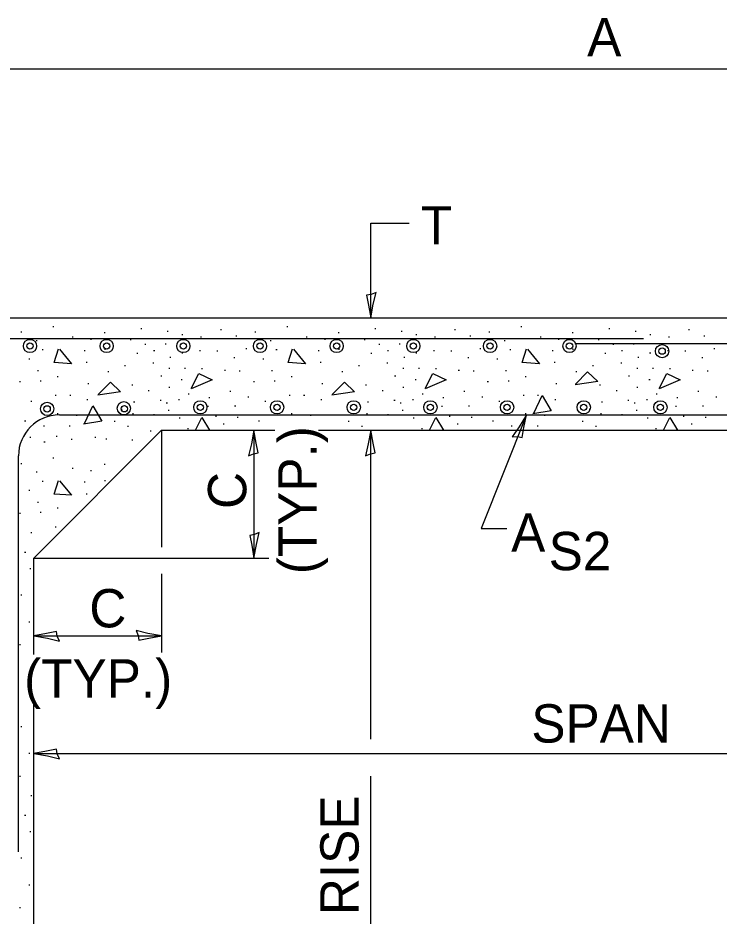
# Model space of a CAD drawing. Extents: x 43425 to 44105, y 33309 to 33761.
# Drawn here: x 43666.7 to 43710.6, y 33491.3 to 33547.5 of the extents above; entities that cross this region are included whole.
import ezdxf

# ---------------------------------------------------------------- set-up
doc = ezdxf.new("R2010")
doc.units = 0
doc.layers.add('Level 59', color=7, linetype='Continuous')
doc.layers.add('Level 60', color=7, linetype='Continuous')

msp = doc.modelspace()

# ---------------------------------------------------------------- linework, layer by layer
at = {"layer": 'Level 59'}
for p, q in [((43660.621, 33544.329), (43747.021, 33544.329)), ((43688.758, 33528.72), (43688.758, 33534.663)), ((43688.758, 33534.663), (43691.154, 33534.663)), ((43698.509, 33522.64), (43695.665, 33515.529)), ((43675.661, 33521.68), (43675.661, 33514.365)), ((43681.443, 33521.68), (43681.443, 33513.68)), ((43688.758, 33502.341), (43688.758, 33521.68)), ((43695.665, 33515.529), (43697.264, 33515.529)), ((43667.661, 33513.68), (43682.367, 33513.68)), ((43675.661, 33512.684), (43675.661, 33507.771)), ((43667.661, 33508.805), (43675.661, 33508.805)), ((43667.661, 33501.436), (43739.981, 33501.436)), ((43688.758, 33473.36), (43688.758, 33500.014))]:
    msp.add_line(p, q, dxfattribs=at)
for points in [[(43689.093, 33530.32), (43688.785, 33530.19), (43688.49, 33530.139), (43688.619, 33529.52), (43688.758, 33528.72), (43688.913, 33529.574)], [(43697.605, 33521.279), (43697.939, 33521.286), (43698.231, 33521.223), (43698.341, 33521.846), (43698.509, 33522.64), (43698.048, 33521.905)], [(43681.108, 33520.081), (43681.416, 33520.211), (43681.711, 33520.261), (43681.581, 33520.88), (43681.443, 33521.68), (43681.288, 33520.827)], [(43688.423, 33520.081), (43688.731, 33520.211), (43689.025, 33520.261), (43688.896, 33520.88), (43688.758, 33521.68), (43688.603, 33520.827)], [(43681.778, 33515.28), (43681.47, 33515.15), (43681.175, 33515.099), (43681.305, 33514.48), (43681.443, 33513.68), (43681.598, 33514.534)], [(43669.261, 33508.471), (43669.131, 33508.778), (43669.081, 33509.073), (43668.461, 33508.944), (43667.661, 33508.805), (43668.515, 33508.65)], [(43674.062, 33509.14), (43674.192, 33508.833), (43674.242, 33508.538), (43674.861, 33508.667), (43675.661, 33508.805), (43674.808, 33508.961)], [(43669.261, 33501.101), (43669.131, 33501.409), (43669.081, 33501.703), (43668.461, 33501.574), (43667.661, 33501.436), (43668.515, 33501.281)]]:
    msp.add_lwpolyline(points, close=True, dxfattribs=at)
at = {"layer": 'Level 60'}
for p, q in [((43662.221, 33528.72), (43745.421, 33528.72)), ((43668.849, 33528.183), (43668.913, 33528.183)), ((43683.496, 33528.183), (43683.56, 33528.183)), ((43698.144, 33528.183), (43698.208, 33528.183)), ((43666.853, 33527.839), (43666.917, 33527.839)), ((43670.059, 33527.536), (43670.123, 33527.536)), ((43672.068, 33527.798), (43672.132, 33527.798)), ((43674.365, 33528.059), (43674.429, 33528.059)), ((43676.012, 33527.894), (43676.076, 33527.894)), ((43676.933, 33527.674), (43676.997, 33527.674)), ((43678.103, 33527.536), (43678.167, 33527.536)), ((43679.355, 33528.004), (43679.419, 33528.004)), ((43680.304, 33527.591), (43680.368, 33527.591)), ((43681.501, 33527.839), (43681.565, 33527.839)), ((43684.707, 33527.536), (43684.771, 33527.536)), ((43686.715, 33527.798), (43686.779, 33527.798)), ((43689.013, 33528.059), (43689.077, 33528.059)), ((43690.659, 33527.894), (43690.723, 33527.894)), ((43691.581, 33527.674), (43691.645, 33527.674)), ((43692.751, 33527.536), (43692.815, 33527.536)), ((43694.003, 33528.004), (43694.067, 33528.004)), ((43694.952, 33527.591), (43695.016, 33527.591)), ((43696.149, 33527.839), (43696.213, 33527.839)), ((43699.354, 33527.536), (43699.418, 33527.536)), ((43701.363, 33527.798), (43701.427, 33527.798)), ((43703.661, 33528.059), (43703.725, 33528.059)), ((43705.307, 33527.894), (43705.371, 33527.894)), ((43706.229, 33527.674), (43706.293, 33527.674)), ((43707.398, 33527.536), (43707.462, 33527.536)), ((43708.65, 33528.004), (43708.714, 33528.004)), ((43709.599, 33527.591), (43709.663, 33527.591)), ((43662.751, 33527.44), (43705.822, 33527.44)), ((43667.803, 33527.316), (43667.867, 33527.316)), ((43671.201, 33527.399), (43671.265, 33527.399)), ((43673.691, 33527.371), (43673.755, 33527.371)), ((43674.613, 33527.068), (43674.677, 33527.068)), ((43675.893, 33527.096), (43675.957, 33527.096)), ((43682.45, 33527.316), (43682.514, 33527.316)), ((43685.849, 33527.399), (43685.913, 33527.399)), ((43688.339, 33527.371), (43688.403, 33527.371)), ((43689.261, 33527.068), (43689.325, 33527.068)), ((43690.54, 33527.096), (43690.604, 33527.096)), ((43697.098, 33527.316), (43697.162, 33527.316)), ((43700.497, 33527.399), (43700.561, 33527.399)), ((43701.538, 33527.12), (43744.758, 33527.12)), ((43702.987, 33527.371), (43703.051, 33527.371)), ((43703.908, 33527.068), (43703.972, 33527.068)), ((43705.188, 33527.096), (43705.252, 33527.096)), ((43668.174, 33526.738), (43668.238, 33526.738)), ((43670.816, 33526.683), (43670.88, 33526.683)), ((43672.095, 33526.766), (43672.159, 33526.766)), ((43674.118, 33526.518), (43674.182, 33526.518)), ((43675.163, 33526.683), (43675.227, 33526.683)), ((43676.92, 33526.532), (43676.984, 33526.532)), ((43678.034, 33526.683), (43678.098, 33526.683)), ((43679.121, 33526.655), (43679.185, 33526.655)), ((43680.937, 33526.807), (43681.001, 33526.807)), ((43682.822, 33526.738), (43682.886, 33526.738)), ((43685.463, 33526.683), (43685.527, 33526.683)), ((43686.743, 33526.766), (43686.807, 33526.766)), ((43688.765, 33526.518), (43688.829, 33526.518)), ((43689.811, 33526.683), (43689.875, 33526.683)), ((43691.567, 33526.532), (43691.631, 33526.532)), ((43692.682, 33526.683), (43692.746, 33526.683)), ((43693.769, 33526.655), (43693.833, 33526.655)), ((43695.585, 33526.807), (43695.649, 33526.807)), ((43697.469, 33526.738), (43697.533, 33526.738)), ((43700.111, 33526.683), (43700.175, 33526.683)), ((43701.391, 33526.766), (43701.455, 33526.766)), ((43703.413, 33526.518), (43703.477, 33526.518)), ((43704.459, 33526.683), (43704.523, 33526.683)), ((43706.215, 33526.532), (43706.279, 33526.532)), ((43707.329, 33526.683), (43707.393, 33526.683)), ((43708.417, 33526.655), (43708.481, 33526.655)), ((43710.233, 33526.807), (43710.297, 33526.807)), ((43667.349, 33526.161), (43667.413, 33526.161)), ((43670.94, 33525.94), (43671.004, 33525.94)), ((43675.108, 33525.899), (43675.172, 33525.899)), ((43676.177, 33526.27), (43676.241, 33526.27)), ((43680.18, 33526.243), (43680.244, 33526.243)), ((43681.996, 33526.161), (43682.06, 33526.161)), ((43685.587, 33525.94), (43685.651, 33525.94)), ((43689.756, 33525.899), (43689.82, 33525.899)), ((43690.825, 33526.27), (43690.889, 33526.27)), ((43694.828, 33526.243), (43694.892, 33526.243)), ((43696.644, 33526.161), (43696.708, 33526.161)), ((43700.235, 33525.94), (43700.299, 33525.94)), ((43704.404, 33525.899), (43704.468, 33525.899)), ((43705.472, 33526.27), (43705.536, 33526.27)), ((43709.476, 33526.243), (43709.54, 33526.243)), ((43667.899, 33525.417), (43667.963, 33525.417)), ((43672.301, 33525.363), (43672.365, 33525.363)), ((43673.347, 33525.748), (43673.411, 33525.748)), ((43676.108, 33525.583), (43676.172, 33525.583)), ((43677.099, 33525.583), (43677.163, 33525.583)), ((43678.158, 33525.555), (43678.222, 33525.555)), ((43679.589, 33525.445), (43679.653, 33525.445)), ((43680.511, 33525.404), (43680.575, 33525.404)), ((43682.547, 33525.417), (43682.611, 33525.417)), ((43686.949, 33525.363), (43687.013, 33525.363)), ((43687.995, 33525.748), (43688.059, 33525.748)), ((43690.756, 33525.583), (43690.82, 33525.583)), ((43691.746, 33525.583), (43691.81, 33525.583)), ((43692.805, 33525.555), (43692.869, 33525.555)), ((43694.237, 33525.445), (43694.301, 33525.445)), ((43695.158, 33525.404), (43695.222, 33525.404)), ((43697.194, 33525.417), (43697.258, 33525.417)), ((43701.597, 33525.363), (43701.661, 33525.363)), ((43702.643, 33525.748), (43702.707, 33525.748)), ((43705.403, 33525.583), (43705.467, 33525.583)), ((43706.394, 33525.583), (43706.458, 33525.583)), ((43707.453, 33525.555), (43707.517, 33525.555)), ((43708.884, 33525.445), (43708.948, 33525.445)), ((43709.806, 33525.404), (43709.87, 33525.404)), ((43666.757, 33524.729), (43666.821, 33524.729)), ((43668.064, 33524.785), (43668.128, 33524.785)), ((43669.124, 33525.06), (43669.188, 33525.06)), ((43675.604, 33525.087), (43675.668, 33525.087)), ((43676.879, 33524.867), (43676.943, 33524.867)), ((43681.405, 33524.729), (43681.469, 33524.729)), ((43682.712, 33524.785), (43682.776, 33524.785)), ((43683.771, 33525.06), (43683.835, 33525.06)), ((43690.251, 33525.087), (43690.315, 33525.087)), ((43691.526, 33524.867), (43691.59, 33524.867)), ((43696.053, 33524.729), (43696.117, 33524.729)), ((43697.359, 33524.785), (43697.423, 33524.785)), ((43698.419, 33525.06), (43698.483, 33525.06)), ((43704.899, 33525.087), (43704.963, 33525.087)), ((43706.174, 33524.867), (43706.238, 33524.867)), ((43671.05, 33524.619), (43671.114, 33524.619)), ((43673.788, 33524.537), (43673.852, 33524.537)), ((43674.819, 33524.179), (43674.883, 33524.179)), ((43676.108, 33524.385), (43676.172, 33524.385)), ((43685.697, 33524.619), (43685.761, 33524.619)), ((43688.435, 33524.537), (43688.499, 33524.537)), ((43689.467, 33524.179), (43689.531, 33524.179)), ((43690.756, 33524.385), (43690.82, 33524.385)), ((43700.345, 33524.619), (43700.409, 33524.619)), ((43703.083, 33524.537), (43703.147, 33524.537)), ((43704.115, 33524.179), (43704.179, 33524.179)), ((43705.403, 33524.385), (43705.467, 33524.385)), ((43669, 33523.877), (43669.064, 33523.877)), ((43669.908, 33523.877), (43669.972, 33523.877)), ((43670.981, 33523.601), (43671.045, 33523.601)), ((43676.713, 33523.601), (43676.777, 33523.601)), ((43677.333, 33523.959), (43677.397, 33523.959)), ((43678.612, 33523.725), (43678.676, 33523.725)), ((43679.933, 33524.124), (43679.997, 33524.124)), ((43681.061, 33523.767), (43681.125, 33523.767)), ((43683.647, 33523.877), (43683.711, 33523.877)), ((43684.555, 33523.877), (43684.619, 33523.877)), ((43685.629, 33523.601), (43685.693, 33523.601)), ((43691.361, 33523.601), (43691.425, 33523.601)), ((43691.98, 33523.959), (43692.044, 33523.959)), ((43693.26, 33523.725), (43693.324, 33523.725)), ((43694.58, 33524.124), (43694.644, 33524.124)), ((43695.709, 33523.767), (43695.773, 33523.767)), ((43698.295, 33523.877), (43698.359, 33523.877)), ((43699.203, 33523.877), (43699.267, 33523.877)), ((43700.276, 33523.601), (43700.34, 33523.601)), ((43706.009, 33523.601), (43706.073, 33523.601)), ((43706.628, 33523.959), (43706.692, 33523.959)), ((43707.907, 33523.725), (43707.971, 33523.725)), ((43709.228, 33524.124), (43709.292, 33524.124)), ((43710.356, 33523.767), (43710.42, 33523.767)), ((43667.473, 33523.505), (43667.537, 33523.505)), ((43673.911, 33523.464), (43673.975, 33523.464)), ((43675.562, 33523.574), (43675.626, 33523.574)), ((43675.957, 33523.409), (43676.021, 33523.409)), ((43678.543, 33523.193), (43678.607, 33523.193)), ((43680.235, 33523.216), (43680.299, 33523.216)), ((43682.12, 33523.505), (43682.184, 33523.505)), ((43688.559, 33523.464), (43688.623, 33523.464)), ((43690.21, 33523.574), (43690.274, 33523.574)), ((43690.604, 33523.409), (43690.668, 33523.409)), ((43693.191, 33523.193), (43693.255, 33523.193)), ((43694.883, 33523.216), (43694.947, 33523.216)), ((43696.768, 33523.505), (43696.832, 33523.505)), ((43703.207, 33523.464), (43703.271, 33523.464)), ((43704.858, 33523.574), (43704.922, 33523.574)), ((43705.252, 33523.409), (43705.316, 33523.409)), ((43707.839, 33523.193), (43707.903, 33523.193)), ((43709.531, 33523.216), (43709.595, 33523.216)), ((43669.123, 33522.739), (43669.187, 33522.739)), ((43669.261, 33522.64), (43738.381, 33522.64)), ((43670.321, 33522.629), (43670.385, 33522.629)), ((43673.127, 33523.001), (43673.191, 33523.001)), ((43673.843, 33522.739), (43673.907, 33522.739)), ((43675.149, 33522.671), (43675.213, 33522.671)), ((43676.067, 33522.946), (43676.131, 33522.946)), ((43676.769, 33522.464), (43676.833, 33522.464)), ((43679.025, 33522.574), (43679.089, 33522.574)), ((43680.387, 33522.505), (43680.451, 33522.505)), ((43683.771, 33522.739), (43683.835, 33522.739)), ((43684.968, 33522.629), (43685.032, 33522.629)), ((43687.775, 33523.001), (43687.839, 33523.001)), ((43688.49, 33522.739), (43688.554, 33522.739)), ((43689.797, 33522.671), (43689.861, 33522.671)), ((43690.714, 33522.946), (43690.778, 33522.946)), ((43691.416, 33522.464), (43691.48, 33522.464)), ((43693.673, 33522.574), (43693.737, 33522.574)), ((43695.034, 33522.505), (43695.098, 33522.505)), ((43698.419, 33522.739), (43698.483, 33522.739)), ((43699.616, 33522.629), (43699.68, 33522.629)), ((43702.423, 33523.001), (43702.487, 33523.001)), ((43703.138, 33522.739), (43703.202, 33522.739)), ((43704.445, 33522.671), (43704.509, 33522.671)), ((43705.362, 33522.946), (43705.426, 33522.946)), ((43706.064, 33522.464), (43706.128, 33522.464)), ((43708.32, 33522.574), (43708.384, 33522.574)), ((43709.682, 33522.505), (43709.746, 33522.505)), ((43667.087, 33522.272), (43667.151, 33522.272)), ((43668.257, 33521.969), (43668.321, 33521.969)), ((43669.88, 33521.969), (43669.944, 33521.969)), ((43672.687, 33522.244), (43672.751, 33522.244)), ((43673.526, 33521.942), (43673.59, 33521.942)), ((43679.52, 33522.079), (43679.584, 33522.079)), ((43681.735, 33522.272), (43681.799, 33522.272)), ((43687.335, 33522.244), (43687.399, 33522.244)), ((43688.174, 33521.942), (43688.238, 33521.942)), ((43694.168, 33522.079), (43694.232, 33522.079)), ((43696.383, 33522.272), (43696.447, 33522.272)), ((43697.552, 33521.969), (43697.616, 33521.969)), ((43699.175, 33521.969), (43699.239, 33521.969)), ((43701.982, 33522.244), (43702.046, 33522.244)), ((43702.821, 33521.942), (43702.885, 33521.942)), ((43708.815, 33522.079), (43708.879, 33522.079)), ((43667.661, 33513.68), (43675.661, 33521.68)), ((43674.943, 33521.639), (43675.007, 33521.639)), ((43675.661, 33521.68), (43682.747, 33521.68)), ((43677.291, 33521.79), (43677.355, 33521.79)), ((43685.492, 33521.68), (43731.981, 33521.68)), ((43691.939, 33521.79), (43692.003, 33521.79)), ((43706.586, 33521.79), (43706.65, 33521.79)), ((43667.404, 33521.254), (43667.468, 33521.254)), ((43668.298, 33520.951), (43668.362, 33520.951)), ((43669.055, 33521.309), (43669.119, 33521.309)), ((43670.004, 33521.13), (43670.068, 33521.13)), ((43671.476, 33521.254), (43671.54, 33521.254)), ((43672.178, 33521.143), (43672.242, 33521.143)), ((43673.787, 33521.089), (43673.851, 33521.089)), ((43666.701, 33495.281), (43666.701, 33520.08)), ((43668.849, 33519.947), (43668.913, 33519.947)), ((43666.853, 33519.603), (43666.917, 33519.603)), ((43667.803, 33519.08), (43667.867, 33519.08)), ((43670.059, 33519.3), (43670.123, 33519.3)), ((43671.201, 33519.163), (43671.265, 33519.163)), ((43672.068, 33519.561), (43672.132, 33519.561)), ((43672.095, 33518.529), (43672.159, 33518.529)), ((43668.174, 33518.502), (43668.238, 33518.502)), ((43670.816, 33518.447), (43670.88, 33518.447)), ((43667.349, 33517.924), (43667.413, 33517.924)), ((43670.94, 33517.704), (43671.004, 33517.704)), ((43667.899, 33517.181), (43667.963, 33517.181)), ((43666.757, 33516.493), (43666.821, 33516.493)), ((43668.064, 33516.548), (43668.128, 33516.548)), ((43669.124, 33516.823), (43669.188, 33516.823)), ((43667.473, 33515.269), (43667.537, 33515.269)), ((43669, 33515.641), (43669.064, 33515.641)), ((43667.087, 33514.036), (43667.151, 33514.036)), ((43667.661, 33507.633), (43667.661, 33513.68)), ((43667.404, 33513.017), (43667.468, 33513.017)), ((43666.853, 33511.367), (43666.917, 33511.367)), ((43667.349, 33509.688), (43667.413, 33509.688)), ((43666.757, 33508.257), (43666.821, 33508.257)), ((43667.661, 33481.36), (43667.661, 33504.706)), ((43666.853, 33503.131), (43666.917, 33503.131)), ((43667.349, 33501.452), (43667.413, 33501.452)), ((43666.757, 33500.021), (43666.821, 33500.021)), ((43667.473, 33498.797), (43667.537, 33498.797)), ((43667.087, 33497.563), (43667.151, 33497.563)), ((43667.404, 33496.545), (43667.468, 33496.545)), ((43666.853, 33494.894), (43666.917, 33494.894)), ((43667.349, 33493.216), (43667.413, 33493.216)), ((43666.757, 33491.785), (43666.821, 33491.785))]:
    msp.add_line(p, q, dxfattribs=at)
for points in [[(43669.267, 33526.757), (43670.02, 33525.844), (43668.931, 33525.924), (43669.203, 33526.774)], [(43683.915, 33526.757), (43684.668, 33525.844), (43683.578, 33525.924), (43683.851, 33526.774)], [(43698.562, 33526.757), (43699.316, 33525.844), (43698.226, 33525.924), (43698.498, 33526.774)], [(43701.564, 33524.569), (43702.333, 33525.338), (43702.974, 33524.745), (43701.55, 33524.536)], [(43677.522, 33524.29), (43677.986, 33525.235), (43678.836, 33524.835), (43677.511, 33524.27)], [(43692.169, 33524.29), (43692.634, 33525.235), (43693.483, 33524.835), (43692.159, 33524.27)], [(43706.817, 33524.29), (43707.282, 33525.235), (43708.131, 33524.835), (43706.807, 33524.27)], [(43671.687, 33523.921), (43672.456, 33524.691), (43673.097, 33524.098), (43671.673, 33523.889)], [(43686.334, 33523.921), (43687.103, 33524.691), (43687.745, 33524.098), (43686.321, 33523.889)], [(43698.969, 33522.757), (43699.481, 33523.863), (43700.058, 33522.901), (43698.905, 33522.709)], [(43670.837, 33522.111), (43671.35, 33523.216), (43671.927, 33522.255), (43670.773, 33522.062)], [(43677.793, 33521.68), (43678.179, 33522.479)], [(43678.179, 33522.479), (43678.659, 33521.694)], [(43692.441, 33521.68), (43692.826, 33522.479)], [(43692.826, 33522.479), (43693.307, 33521.694)], [(43707.088, 33521.68), (43707.474, 33522.479)], [(43707.474, 33522.479), (43707.955, 33521.694)], [(43678.659, 33521.694), (43678.587, 33521.68)], [(43693.307, 33521.694), (43693.234, 33521.68)], [(43707.955, 33521.694), (43707.882, 33521.68)], [(43669.267, 33518.521), (43670.02, 33517.608), (43668.931, 33517.688), (43669.203, 33518.537)]]:
    msp.add_lwpolyline(points, dxfattribs=at)
for centre, radius in [((43667.422, 33526.96), 0.416), ((43667.422, 33526.96), 0.2), ((43672.222, 33526.96), 0.416), ((43672.222, 33526.96), 0.2), ((43677.022, 33526.96), 0.416), ((43677.022, 33526.96), 0.2), ((43681.822, 33526.96), 0.416), ((43681.822, 33526.96), 0.2), ((43686.622, 33526.96), 0.416), ((43686.622, 33526.96), 0.2), ((43691.422, 33526.96), 0.416), ((43691.422, 33526.96), 0.2), ((43696.222, 33526.96), 0.416), ((43696.222, 33526.96), 0.2), ((43701.197, 33526.96), 0.416), ((43701.197, 33526.96), 0.2), ((43706.995, 33526.64), 0.416), ((43706.995, 33526.64), 0.2), ((43668.495, 33523.022), 0.416), ((43668.495, 33523.022), 0.2), ((43673.298, 33523.061), 0.416), ((43673.331, 33523.029), 0.2), ((43678.087, 33523.12), 0.416), ((43678.087, 33523.12), 0.2), ((43682.887, 33523.12), 0.416), ((43682.887, 33523.12), 0.2), ((43687.687, 33523.12), 0.416), ((43687.687, 33523.12), 0.2), ((43692.487, 33523.12), 0.416), ((43692.487, 33523.12), 0.2), ((43697.287, 33523.12), 0.416), ((43697.287, 33523.12), 0.2), ((43702.087, 33523.12), 0.416), ((43702.087, 33523.12), 0.2), ((43706.887, 33523.12), 0.416), ((43706.887, 33523.12), 0.2)]:
    msp.add_circle(centre, radius, dxfattribs=at)
msp.add_arc((43669.261, 33520.08), 2.56, 90, 180, dxfattribs=at)

# ---------------------------------------------------------------- texts
at = {"layer": 'Level 59'}
for s, p in [('A', (43702.305, 33545.111)), ('T', (43691.884, 33533.32)), ('A', (43697.544, 33514.073)), ('S2', (43699.894, 33512.917)), ('C', (43671.136, 33509.335)), ('(TYP.)', (43667.054, 33504.935)), ('SPAN', (43698.808, 33502.118))]:
    msp.add_text(s, height=2.4, dxfattribs=at).set_placement(p)
for s, p in [('(TYP.)', (43685.365, 33512.668)), ('C', (43680.965, 33516.75)), ('RISE', (43687.997, 33491.311))]:
    msp.add_text(s, height=2.4, rotation=90, dxfattribs=at).set_placement(p)

doc.saveas('drawing.dxf')
